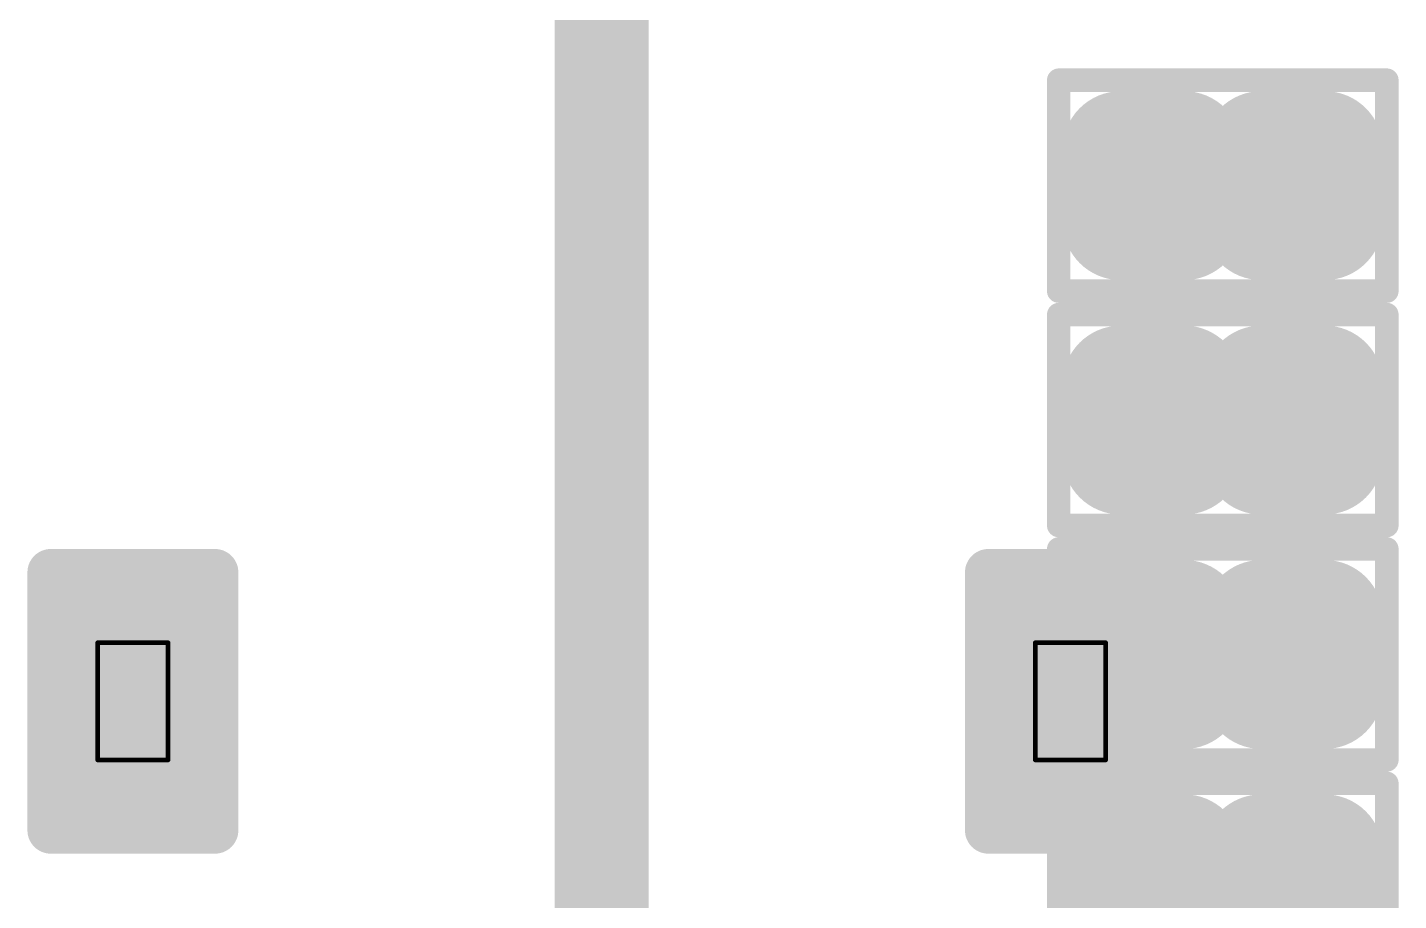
# Model space of a CAD drawing. Header units: millimetres. Extents: x 169 to 355, y 129 to 253.
# Drawn here: x 182.775 to 185.7, y 154.325 to 156.188 of the extents above; entities that cross this region are included whole.
import ezdxf

# ---------------------------------------------------------------- set-up
doc = ezdxf.new("R2010")
doc.units = ezdxf.units.MM
for name, color, linetype in [('BottomLayer', 5, 'Continuous'), ('BottomOverlay', 54, 'Continuous'), ('BottomPaste', 16, 'Continuous'), ('BottomSolder', 6, 'Continuous'), ('Mechanical1', 6, 'Continuous'), ('Mechanical15', 56, 'Continuous'), ('TopLayer', 1, 'Continuous'), ('TopPaste', 8, 'Continuous'), ('TopSolder', 216, 'Continuous')]:
    doc.layers.add(name, color=color, linetype=linetype)

# ---------------------------------------------------------------- blocks, each defined once
blk = doc.blocks.new('R01005_B_562')
at = {"layer": 'BottomLayer', "const_width": 0.0225}
for points in [[(-0.2287, 0.0775, 1), (-0.2063, 0.0775, 1)], [(-0.0937, 0.0775, 1), (-0.0712, 0.0775, 1)], [(0.0712, 0.0775, 1), (0.0937, 0.0775, 1)], [(0.2063, 0.0775, 1), (0.2287, 0.0775, 1)], [(-0.2287, -0.0775, 1), (-0.2063, -0.0775, 1)], [(-0.0937, -0.0775, 1), (-0.0712, -0.0775, 1)], [(0.0712, -0.0775, 1), (0.0937, -0.0775, 1)], [(0.2063, -0.0775, 1), (0.2287, -0.0775, 1)]]:
    blk.add_lwpolyline(points, format="xyb", close=True, dxfattribs=at)
at = {"layer": 'BottomLayer'}
for points in [[(-0.0825, -0.1), (-0.0825, 0.1), (-0.2175, -0.1), (-0.2175, 0.1)], [(0.2175, -0.1), (0.2175, 0.1), (0.0825, -0.1), (0.0825, 0.1)], [(-0.06, -0.0775), (-0.06, 0.0775), (-0.24, -0.0775), (-0.24, 0.0775)], [(0.24, -0.0775), (0.24, 0.0775), (0.06, -0.0775), (0.06, 0.0775)]]:
    blk.add_solid(points, dxfattribs=at)
at = {"layer": 'BottomPaste', "const_width": 0.0225}
for points in [[(-0.2287, 0.0775, 1), (-0.2063, 0.0775, 1)], [(-0.0937, 0.0775, 1), (-0.0712, 0.0775, 1)], [(0.0712, 0.0775, 1), (0.0937, 0.0775, 1)], [(0.2063, 0.0775, 1), (0.2287, 0.0775, 1)], [(-0.2287, -0.0775, 1), (-0.2063, -0.0775, 1)], [(-0.0937, -0.0775, 1), (-0.0712, -0.0775, 1)], [(0.0712, -0.0775, 1), (0.0937, -0.0775, 1)], [(0.2063, -0.0775, 1), (0.2287, -0.0775, 1)]]:
    blk.add_lwpolyline(points, format="xyb", close=True, dxfattribs=at)
at = {"layer": 'BottomPaste'}
for points in [[(-0.0825, -0.1), (-0.0825, 0.1), (-0.2175, -0.1), (-0.2175, 0.1)], [(0.2175, -0.1), (0.2175, 0.1), (0.0825, -0.1), (0.0825, 0.1)], [(-0.06, -0.0775), (-0.06, 0.0775), (-0.24, -0.0775), (-0.24, 0.0775)], [(0.24, -0.0775), (0.24, 0.0775), (0.06, -0.0775), (0.06, 0.0775)]]:
    blk.add_solid(points, dxfattribs=at)
at = {"layer": 'BottomSolder', "const_width": 0.1241}
for points in [[(-0.2795, 0.0775, 1), (-0.1555, 0.0775, 1)], [(-0.1445, 0.0775, 1), (-0.0204, 0.0775, 1)], [(0.0204, 0.0775, 1), (0.1445, 0.0775, 1)], [(0.1555, 0.0775, 1), (0.2795, 0.0775, 1)], [(-0.2795, -0.0775, 1), (-0.1555, -0.0775, 1)], [(-0.1445, -0.0775, 1), (-0.0204, -0.0775, 1)], [(0.0204, -0.0775, 1), (0.1445, -0.0775, 1)], [(0.1555, -0.0775, 1), (0.2795, -0.0775, 1)]]:
    blk.add_lwpolyline(points, format="xyb", close=True, dxfattribs=at)
at = {"layer": 'BottomSolder'}
for points in [[(-0.0825, -0.2016), (-0.0825, 0.2016), (-0.2175, -0.2016), (-0.2175, 0.2016)], [(0.2175, -0.2016), (0.2175, 0.2016), (0.0825, -0.2016), (0.0825, 0.2016)], [(0.0416, -0.0775), (0.0416, 0.0775), (-0.3416, -0.0775), (-0.3416, 0.0775)], [(0.3416, -0.0775), (0.3416, 0.0775), (-0.0416, -0.0775), (-0.0416, 0.0775)]]:
    blk.add_solid(points, dxfattribs=at)
at = {"layer": 'Mechanical1', "const_width": 0.05}
for points in [[(-0.1999, 0.0999), (-0.1999, -0.1001)], [(0.2001, 0.0999), (-0.1999, 0.0999)], [(0.2001, 0.0999), (0.2001, -0.1001)], [(0.2001, -0.1001), (-0.1999, -0.1001)]]:
    blk.add_lwpolyline(points, dxfattribs=at)
at = {"layer": 'Mechanical1', "const_width": 0.025}
for points in [[(-0.2124, 0.0999, 1), (-0.1874, 0.0999, 1)], [(-0.2124, 0.0999, 1), (-0.1874, 0.0999, 1)], [(0.1876, 0.0999, 1), (0.2126, 0.0999, 1)], [(0.1876, 0.0999, 1), (0.2126, 0.0999, 1)], [(-0.2124, -0.1001, 1), (-0.1874, -0.1001, 1)], [(-0.2124, -0.1001, 1), (-0.1874, -0.1001, 1)], [(0.1876, -0.1001, 1), (0.2126, -0.1001, 1)], [(0.1876, -0.1001, 1), (0.2126, -0.1001, 1)]]:
    blk.add_lwpolyline(points, format="xyb", close=True, dxfattribs=at)
at = {"layer": 'Mechanical15', "const_width": 0.05}
for points in [[(-0.35, 0.225), (-0.35, -0.225)], [(0.35, 0.225), (-0.35, 0.225)], [(0.35, 0.225), (0.35, -0.225)], [(0, 0.125), (0, -0.125)], [(0.15, 0), (-0.15, 0)], [(0.35, -0.225), (-0.35, -0.225)]]:
    blk.add_lwpolyline(points, dxfattribs=at)
at = {"layer": 'Mechanical15', "const_width": 0.025}
for points in [[(-0.3625, 0.225, 1), (-0.3375, 0.225, 1)], [(-0.3625, 0.225, 1), (-0.3375, 0.225, 1)], [(0.3375, 0.225, 1), (0.3625, 0.225, 1)], [(0.3375, 0.225, 1), (0.3625, 0.225, 1)], [(-0.0125, 0.125, 1), (0.0125, 0.125, 1)], [(-0.1625, 0, 1), (-0.1375, 0, 1)], [(0.1375, 0, 1), (0.1625, 0, 1)], [(-0.0125, -0.125, 1), (0.0125, -0.125, 1)], [(-0.3625, -0.225, 1), (-0.3375, -0.225, 1)], [(-0.3625, -0.225, 1), (-0.3375, -0.225, 1)], [(0.3375, -0.225, 1), (0.3625, -0.225, 1)], [(0.3375, -0.225, 1), (0.3625, -0.225, 1)]]:
    blk.add_lwpolyline(points, format="xyb", close=True, dxfattribs=at)
blk = doc.blocks.new('R01005_B_563')
at = {"layer": 'BottomLayer', "const_width": 0.0225}
for points in [[(-0.2287, 0.0775, 1), (-0.2063, 0.0775, 1)], [(-0.0937, 0.0775, 1), (-0.0712, 0.0775, 1)], [(0.0712, 0.0775, 1), (0.0937, 0.0775, 1)], [(0.2063, 0.0775, 1), (0.2287, 0.0775, 1)], [(-0.2287, -0.0775, 1), (-0.2063, -0.0775, 1)], [(-0.0937, -0.0775, 1), (-0.0712, -0.0775, 1)], [(0.0712, -0.0775, 1), (0.0937, -0.0775, 1)], [(0.2063, -0.0775, 1), (0.2287, -0.0775, 1)]]:
    blk.add_lwpolyline(points, format="xyb", close=True, dxfattribs=at)
at = {"layer": 'BottomLayer'}
for points in [[(-0.0825, -0.1), (-0.0825, 0.1), (-0.2175, -0.1), (-0.2175, 0.1)], [(0.2175, -0.1), (0.2175, 0.1), (0.0825, -0.1), (0.0825, 0.1)], [(-0.06, -0.0775), (-0.06, 0.0775), (-0.24, -0.0775), (-0.24, 0.0775)], [(0.24, -0.0775), (0.24, 0.0775), (0.06, -0.0775), (0.06, 0.0775)]]:
    blk.add_solid(points, dxfattribs=at)
at = {"layer": 'BottomPaste', "const_width": 0.0225}
for points in [[(-0.2287, 0.0775, 1), (-0.2063, 0.0775, 1)], [(-0.0937, 0.0775, 1), (-0.0712, 0.0775, 1)], [(0.0712, 0.0775, 1), (0.0937, 0.0775, 1)], [(0.2063, 0.0775, 1), (0.2287, 0.0775, 1)], [(-0.2287, -0.0775, 1), (-0.2063, -0.0775, 1)], [(-0.0937, -0.0775, 1), (-0.0712, -0.0775, 1)], [(0.0712, -0.0775, 1), (0.0937, -0.0775, 1)], [(0.2063, -0.0775, 1), (0.2287, -0.0775, 1)]]:
    blk.add_lwpolyline(points, format="xyb", close=True, dxfattribs=at)
at = {"layer": 'BottomPaste'}
for points in [[(-0.0825, -0.1), (-0.0825, 0.1), (-0.2175, -0.1), (-0.2175, 0.1)], [(0.2175, -0.1), (0.2175, 0.1), (0.0825, -0.1), (0.0825, 0.1)], [(-0.06, -0.0775), (-0.06, 0.0775), (-0.24, -0.0775), (-0.24, 0.0775)], [(0.24, -0.0775), (0.24, 0.0775), (0.06, -0.0775), (0.06, 0.0775)]]:
    blk.add_solid(points, dxfattribs=at)
at = {"layer": 'BottomSolder', "const_width": 0.1241}
for points in [[(-0.2795, 0.0775, 1), (-0.1555, 0.0775, 1)], [(-0.1445, 0.0775, 1), (-0.0204, 0.0775, 1)], [(0.0204, 0.0775, 1), (0.1445, 0.0775, 1)], [(0.1555, 0.0775, 1), (0.2795, 0.0775, 1)], [(-0.2795, -0.0775, 1), (-0.1555, -0.0775, 1)], [(-0.1445, -0.0775, 1), (-0.0204, -0.0775, 1)], [(0.0204, -0.0775, 1), (0.1445, -0.0775, 1)], [(0.1555, -0.0775, 1), (0.2795, -0.0775, 1)]]:
    blk.add_lwpolyline(points, format="xyb", close=True, dxfattribs=at)
at = {"layer": 'BottomSolder'}
for points in [[(-0.0825, -0.2016), (-0.0825, 0.2016), (-0.2175, -0.2016), (-0.2175, 0.2016)], [(0.2175, -0.2016), (0.2175, 0.2016), (0.0825, -0.2016), (0.0825, 0.2016)], [(0.0416, -0.0775), (0.0416, 0.0775), (-0.3416, -0.0775), (-0.3416, 0.0775)], [(0.3416, -0.0775), (0.3416, 0.0775), (-0.0416, -0.0775), (-0.0416, 0.0775)]]:
    blk.add_solid(points, dxfattribs=at)
at = {"layer": 'Mechanical1', "const_width": 0.05}
for points in [[(-0.1999, 0.0999), (-0.1999, -0.1001)], [(0.2001, 0.0999), (-0.1999, 0.0999)], [(0.2001, 0.0999), (0.2001, -0.1001)], [(0.2001, -0.1001), (-0.1999, -0.1001)]]:
    blk.add_lwpolyline(points, dxfattribs=at)
at = {"layer": 'Mechanical1', "const_width": 0.025}
for points in [[(-0.2124, 0.0999, 1), (-0.1874, 0.0999, 1)], [(-0.2124, 0.0999, 1), (-0.1874, 0.0999, 1)], [(0.1876, 0.0999, 1), (0.2126, 0.0999, 1)], [(0.1876, 0.0999, 1), (0.2126, 0.0999, 1)], [(-0.2124, -0.1001, 1), (-0.1874, -0.1001, 1)], [(-0.2124, -0.1001, 1), (-0.1874, -0.1001, 1)], [(0.1876, -0.1001, 1), (0.2126, -0.1001, 1)], [(0.1876, -0.1001, 1), (0.2126, -0.1001, 1)]]:
    blk.add_lwpolyline(points, format="xyb", close=True, dxfattribs=at)
at = {"layer": 'Mechanical15', "const_width": 0.05}
for points in [[(-0.35, 0.225), (-0.35, -0.225)], [(0.35, 0.225), (-0.35, 0.225)], [(0.35, 0.225), (0.35, -0.225)], [(0, 0.125), (0, -0.125)], [(0.15, 0), (-0.15, 0)], [(0.35, -0.225), (-0.35, -0.225)]]:
    blk.add_lwpolyline(points, dxfattribs=at)
at = {"layer": 'Mechanical15', "const_width": 0.025}
for points in [[(-0.3625, 0.225, 1), (-0.3375, 0.225, 1)], [(-0.3625, 0.225, 1), (-0.3375, 0.225, 1)], [(0.3375, 0.225, 1), (0.3625, 0.225, 1)], [(0.3375, 0.225, 1), (0.3625, 0.225, 1)], [(-0.0125, 0.125, 1), (0.0125, 0.125, 1)], [(-0.1625, 0, 1), (-0.1375, 0, 1)], [(0.1375, 0, 1), (0.1625, 0, 1)], [(-0.0125, -0.125, 1), (0.0125, -0.125, 1)], [(-0.3625, -0.225, 1), (-0.3375, -0.225, 1)], [(-0.3625, -0.225, 1), (-0.3375, -0.225, 1)], [(0.3375, -0.225, 1), (0.3625, -0.225, 1)], [(0.3375, -0.225, 1), (0.3625, -0.225, 1)]]:
    blk.add_lwpolyline(points, format="xyb", close=True, dxfattribs=at)
blk = doc.blocks.new('R01005_B_569')
at = {"layer": 'BottomLayer', "const_width": 0.0225}
for points in [[(-0.2287, 0.0775, 1), (-0.2063, 0.0775, 1)], [(-0.0937, 0.0775, 1), (-0.0712, 0.0775, 1)], [(0.0712, 0.0775, 1), (0.0937, 0.0775, 1)], [(0.2063, 0.0775, 1), (0.2287, 0.0775, 1)], [(-0.2287, -0.0775, 1), (-0.2063, -0.0775, 1)], [(-0.0937, -0.0775, 1), (-0.0712, -0.0775, 1)], [(0.0712, -0.0775, 1), (0.0937, -0.0775, 1)], [(0.2063, -0.0775, 1), (0.2287, -0.0775, 1)]]:
    blk.add_lwpolyline(points, format="xyb", close=True, dxfattribs=at)
at = {"layer": 'BottomLayer'}
for points in [[(-0.0825, -0.1), (-0.0825, 0.1), (-0.2175, -0.1), (-0.2175, 0.1)], [(0.2175, -0.1), (0.2175, 0.1), (0.0825, -0.1), (0.0825, 0.1)], [(-0.06, -0.0775), (-0.06, 0.0775), (-0.24, -0.0775), (-0.24, 0.0775)], [(0.24, -0.0775), (0.24, 0.0775), (0.06, -0.0775), (0.06, 0.0775)]]:
    blk.add_solid(points, dxfattribs=at)
at = {"layer": 'BottomPaste', "const_width": 0.0225}
for points in [[(-0.2287, 0.0775, 1), (-0.2063, 0.0775, 1)], [(-0.0937, 0.0775, 1), (-0.0712, 0.0775, 1)], [(0.0712, 0.0775, 1), (0.0937, 0.0775, 1)], [(0.2063, 0.0775, 1), (0.2287, 0.0775, 1)], [(-0.2287, -0.0775, 1), (-0.2063, -0.0775, 1)], [(-0.0937, -0.0775, 1), (-0.0712, -0.0775, 1)], [(0.0712, -0.0775, 1), (0.0937, -0.0775, 1)], [(0.2063, -0.0775, 1), (0.2287, -0.0775, 1)]]:
    blk.add_lwpolyline(points, format="xyb", close=True, dxfattribs=at)
at = {"layer": 'BottomPaste'}
for points in [[(-0.0825, -0.1), (-0.0825, 0.1), (-0.2175, -0.1), (-0.2175, 0.1)], [(0.2175, -0.1), (0.2175, 0.1), (0.0825, -0.1), (0.0825, 0.1)], [(-0.06, -0.0775), (-0.06, 0.0775), (-0.24, -0.0775), (-0.24, 0.0775)], [(0.24, -0.0775), (0.24, 0.0775), (0.06, -0.0775), (0.06, 0.0775)]]:
    blk.add_solid(points, dxfattribs=at)
at = {"layer": 'BottomSolder', "const_width": 0.1241}
for points in [[(-0.2795, 0.0775, 1), (-0.1555, 0.0775, 1)], [(-0.1445, 0.0775, 1), (-0.0204, 0.0775, 1)], [(0.0204, 0.0775, 1), (0.1445, 0.0775, 1)], [(0.1555, 0.0775, 1), (0.2795, 0.0775, 1)], [(-0.2795, -0.0775, 1), (-0.1555, -0.0775, 1)], [(-0.1445, -0.0775, 1), (-0.0204, -0.0775, 1)], [(0.0204, -0.0775, 1), (0.1445, -0.0775, 1)], [(0.1555, -0.0775, 1), (0.2795, -0.0775, 1)]]:
    blk.add_lwpolyline(points, format="xyb", close=True, dxfattribs=at)
at = {"layer": 'BottomSolder'}
for points in [[(-0.0825, -0.2016), (-0.0825, 0.2016), (-0.2175, -0.2016), (-0.2175, 0.2016)], [(0.2175, -0.2016), (0.2175, 0.2016), (0.0825, -0.2016), (0.0825, 0.2016)], [(0.0416, -0.0775), (0.0416, 0.0775), (-0.3416, -0.0775), (-0.3416, 0.0775)], [(0.3416, -0.0775), (0.3416, 0.0775), (-0.0416, -0.0775), (-0.0416, 0.0775)]]:
    blk.add_solid(points, dxfattribs=at)
at = {"layer": 'Mechanical1', "const_width": 0.05}
for points in [[(-0.1999, 0.0999), (-0.1999, -0.1001)], [(0.2001, 0.0999), (-0.1999, 0.0999)], [(0.2001, 0.0999), (0.2001, -0.1001)], [(0.2001, -0.1001), (-0.1999, -0.1001)]]:
    blk.add_lwpolyline(points, dxfattribs=at)
at = {"layer": 'Mechanical1', "const_width": 0.025}
for points in [[(-0.2124, 0.0999, 1), (-0.1874, 0.0999, 1)], [(-0.2124, 0.0999, 1), (-0.1874, 0.0999, 1)], [(0.1876, 0.0999, 1), (0.2126, 0.0999, 1)], [(0.1876, 0.0999, 1), (0.2126, 0.0999, 1)], [(-0.2124, -0.1001, 1), (-0.1874, -0.1001, 1)], [(-0.2124, -0.1001, 1), (-0.1874, -0.1001, 1)], [(0.1876, -0.1001, 1), (0.2126, -0.1001, 1)], [(0.1876, -0.1001, 1), (0.2126, -0.1001, 1)]]:
    blk.add_lwpolyline(points, format="xyb", close=True, dxfattribs=at)
at = {"layer": 'Mechanical15', "const_width": 0.05}
for points in [[(-0.35, 0.225), (-0.35, -0.225)], [(0.35, 0.225), (-0.35, 0.225)], [(0.35, 0.225), (0.35, -0.225)], [(0, 0.125), (0, -0.125)], [(0.15, 0), (-0.15, 0)], [(0.35, -0.225), (-0.35, -0.225)]]:
    blk.add_lwpolyline(points, dxfattribs=at)
at = {"layer": 'Mechanical15', "const_width": 0.025}
for points in [[(-0.3625, 0.225, 1), (-0.3375, 0.225, 1)], [(-0.3625, 0.225, 1), (-0.3375, 0.225, 1)], [(0.3375, 0.225, 1), (0.3625, 0.225, 1)], [(0.3375, 0.225, 1), (0.3625, 0.225, 1)], [(-0.0125, 0.125, 1), (0.0125, 0.125, 1)], [(-0.1625, 0, 1), (-0.1375, 0, 1)], [(0.1375, 0, 1), (0.1625, 0, 1)], [(-0.0125, -0.125, 1), (0.0125, -0.125, 1)], [(-0.3625, -0.225, 1), (-0.3375, -0.225, 1)], [(-0.3625, -0.225, 1), (-0.3375, -0.225, 1)], [(0.3375, -0.225, 1), (0.3625, -0.225, 1)], [(0.3375, -0.225, 1), (0.3625, -0.225, 1)]]:
    blk.add_lwpolyline(points, format="xyb", close=True, dxfattribs=at)
blk = doc.blocks.new('R01005_B_578')
at = {"layer": 'BottomLayer', "const_width": 0.0225}
for points in [[(-0.2287, 0.0775, 1), (-0.2063, 0.0775, 1)], [(-0.0937, 0.0775, 1), (-0.0712, 0.0775, 1)], [(0.0712, 0.0775, 1), (0.0937, 0.0775, 1)], [(0.2063, 0.0775, 1), (0.2287, 0.0775, 1)], [(-0.2287, -0.0775, 1), (-0.2063, -0.0775, 1)], [(-0.0937, -0.0775, 1), (-0.0712, -0.0775, 1)], [(0.0712, -0.0775, 1), (0.0937, -0.0775, 1)], [(0.2063, -0.0775, 1), (0.2287, -0.0775, 1)]]:
    blk.add_lwpolyline(points, format="xyb", close=True, dxfattribs=at)
at = {"layer": 'BottomLayer'}
for points in [[(-0.0825, -0.1), (-0.0825, 0.1), (-0.2175, -0.1), (-0.2175, 0.1)], [(0.2175, -0.1), (0.2175, 0.1), (0.0825, -0.1), (0.0825, 0.1)], [(-0.06, -0.0775), (-0.06, 0.0775), (-0.24, -0.0775), (-0.24, 0.0775)], [(0.24, -0.0775), (0.24, 0.0775), (0.06, -0.0775), (0.06, 0.0775)]]:
    blk.add_solid(points, dxfattribs=at)
at = {"layer": 'BottomPaste', "const_width": 0.0225}
for points in [[(-0.2287, 0.0775, 1), (-0.2063, 0.0775, 1)], [(-0.0937, 0.0775, 1), (-0.0712, 0.0775, 1)], [(0.0712, 0.0775, 1), (0.0937, 0.0775, 1)], [(0.2063, 0.0775, 1), (0.2287, 0.0775, 1)], [(-0.2287, -0.0775, 1), (-0.2063, -0.0775, 1)], [(-0.0937, -0.0775, 1), (-0.0712, -0.0775, 1)], [(0.0712, -0.0775, 1), (0.0937, -0.0775, 1)], [(0.2063, -0.0775, 1), (0.2287, -0.0775, 1)]]:
    blk.add_lwpolyline(points, format="xyb", close=True, dxfattribs=at)
at = {"layer": 'BottomPaste'}
for points in [[(-0.0825, -0.1), (-0.0825, 0.1), (-0.2175, -0.1), (-0.2175, 0.1)], [(0.2175, -0.1), (0.2175, 0.1), (0.0825, -0.1), (0.0825, 0.1)], [(-0.06, -0.0775), (-0.06, 0.0775), (-0.24, -0.0775), (-0.24, 0.0775)], [(0.24, -0.0775), (0.24, 0.0775), (0.06, -0.0775), (0.06, 0.0775)]]:
    blk.add_solid(points, dxfattribs=at)
at = {"layer": 'BottomSolder', "const_width": 0.1241}
for points in [[(-0.2795, 0.0775, 1), (-0.1555, 0.0775, 1)], [(-0.1445, 0.0775, 1), (-0.0204, 0.0775, 1)], [(0.0204, 0.0775, 1), (0.1445, 0.0775, 1)], [(0.1555, 0.0775, 1), (0.2795, 0.0775, 1)], [(-0.2795, -0.0775, 1), (-0.1555, -0.0775, 1)], [(-0.1445, -0.0775, 1), (-0.0204, -0.0775, 1)], [(0.0204, -0.0775, 1), (0.1445, -0.0775, 1)], [(0.1555, -0.0775, 1), (0.2795, -0.0775, 1)]]:
    blk.add_lwpolyline(points, format="xyb", close=True, dxfattribs=at)
at = {"layer": 'BottomSolder'}
for points in [[(-0.0825, -0.2016), (-0.0825, 0.2016), (-0.2175, -0.2016), (-0.2175, 0.2016)], [(0.2175, -0.2016), (0.2175, 0.2016), (0.0825, -0.2016), (0.0825, 0.2016)], [(0.0416, -0.0775), (0.0416, 0.0775), (-0.3416, -0.0775), (-0.3416, 0.0775)], [(0.3416, -0.0775), (0.3416, 0.0775), (-0.0416, -0.0775), (-0.0416, 0.0775)]]:
    blk.add_solid(points, dxfattribs=at)
at = {"layer": 'Mechanical1', "const_width": 0.05}
for points in [[(-0.1999, 0.0999), (-0.1999, -0.1001)], [(0.2001, 0.0999), (-0.1999, 0.0999)], [(0.2001, 0.0999), (0.2001, -0.1001)], [(0.2001, -0.1001), (-0.1999, -0.1001)]]:
    blk.add_lwpolyline(points, dxfattribs=at)
at = {"layer": 'Mechanical1', "const_width": 0.025}
for points in [[(-0.2124, 0.0999, 1), (-0.1874, 0.0999, 1)], [(-0.2124, 0.0999, 1), (-0.1874, 0.0999, 1)], [(0.1876, 0.0999, 1), (0.2126, 0.0999, 1)], [(0.1876, 0.0999, 1), (0.2126, 0.0999, 1)], [(-0.2124, -0.1001, 1), (-0.1874, -0.1001, 1)], [(-0.2124, -0.1001, 1), (-0.1874, -0.1001, 1)], [(0.1876, -0.1001, 1), (0.2126, -0.1001, 1)], [(0.1876, -0.1001, 1), (0.2126, -0.1001, 1)]]:
    blk.add_lwpolyline(points, format="xyb", close=True, dxfattribs=at)
at = {"layer": 'Mechanical15', "const_width": 0.05}
for points in [[(-0.35, 0.225), (-0.35, -0.225)], [(0.35, 0.225), (-0.35, 0.225)], [(0.35, 0.225), (0.35, -0.225)], [(0, 0.125), (0, -0.125)], [(0.15, 0), (-0.15, 0)], [(0.35, -0.225), (-0.35, -0.225)]]:
    blk.add_lwpolyline(points, dxfattribs=at)
at = {"layer": 'Mechanical15', "const_width": 0.025}
for points in [[(-0.3625, 0.225, 1), (-0.3375, 0.225, 1)], [(-0.3625, 0.225, 1), (-0.3375, 0.225, 1)], [(0.3375, 0.225, 1), (0.3625, 0.225, 1)], [(0.3375, 0.225, 1), (0.3625, 0.225, 1)], [(-0.0125, 0.125, 1), (0.0125, 0.125, 1)], [(-0.1625, 0, 1), (-0.1375, 0, 1)], [(0.1375, 0, 1), (0.1625, 0, 1)], [(-0.0125, -0.125, 1), (0.0125, -0.125, 1)], [(-0.3625, -0.225, 1), (-0.3375, -0.225, 1)], [(-0.3625, -0.225, 1), (-0.3375, -0.225, 1)], [(0.3375, -0.225, 1), (0.3625, -0.225, 1)], [(0.3375, -0.225, 1), (0.3625, -0.225, 1)]]:
    blk.add_lwpolyline(points, format="xyb", close=True, dxfattribs=at)
blk = doc.blocks.new('R03015_1395')
at = {"layer": 'Mechanical1'}
for points, const_width in [([(-0.1499, 0.0751), (0.15, 0.0751)], 0.05), ([(-0.1499, 0.0751), (-0.1499, -0.0749)], 0.05), ([(0.15, 0.0751), (0.15, -0.0749)], 0.05), ([(-0.125, 0.075), (0.125, 0.075)], 0.01), ([(-0.125, 0.075), (-0.125, -0.075)], 0.01), ([(0.125, 0.075), (0.125, -0.075)], 0.01), ([(-0.1499, -0.0749), (0.15, -0.0749)], 0.05), ([(-0.125, -0.075), (0.125, -0.075)], 0.01)]:
    blk.add_lwpolyline(points, dxfattribs=dict(at, const_width=const_width))
for points, const_width in [([(-0.1624, 0.0751, 1), (-0.1374, 0.0751, 1)], 0.025), ([(-0.1624, 0.0751, 1), (-0.1374, 0.0751, 1)], 0.025), ([(0.1375, 0.0751, 1), (0.1625, 0.0751, 1)], 0.025), ([(0.1375, 0.0751, 1), (0.1625, 0.0751, 1)], 0.025), ([(-0.1275, 0.075, 1), (-0.1225, 0.075, 1)], 0.005), ([(-0.1275, 0.075, 1), (-0.1225, 0.075, 1)], 0.005), ([(0.1225, 0.075, 1), (0.1275, 0.075, 1)], 0.005), ([(0.1225, 0.075, 1), (0.1275, 0.075, 1)], 0.005), ([(-0.1624, -0.0749, 1), (-0.1374, -0.0749, 1)], 0.025), ([(-0.1624, -0.0749, 1), (-0.1374, -0.0749, 1)], 0.025), ([(0.1375, -0.0749, 1), (0.1625, -0.0749, 1)], 0.025), ([(0.1375, -0.0749, 1), (0.1625, -0.0749, 1)], 0.025), ([(-0.1275, -0.075, 1), (-0.1225, -0.075, 1)], 0.005), ([(-0.1275, -0.075, 1), (-0.1225, -0.075, 1)], 0.005), ([(0.1225, -0.075, 1), (0.1275, -0.075, 1)], 0.005), ([(0.1225, -0.075, 1), (0.1275, -0.075, 1)], 0.005)]:
    blk.add_lwpolyline(points, format="xyb", close=True, dxfattribs=dict(at, const_width=const_width))
at = {"layer": 'Mechanical15', "const_width": 0.1}
for points in [[(-0.275, 0.175), (0.275, 0.175)], [(-0.275, 0.175), (-0.275, -0.175)], [(0.275, 0.175), (0.275, -0.175)], [(-0.275, -0.175), (0.275, -0.175)]]:
    blk.add_lwpolyline(points, dxfattribs=at)
at = {"layer": 'Mechanical15', "const_width": 0.05}
for points in [[(-0.3, 0.175, 1), (-0.25, 0.175, 1)], [(-0.3, 0.175, 1), (-0.25, 0.175, 1)], [(0.25, 0.175, 1), (0.3, 0.175, 1)], [(0.25, 0.175, 1), (0.3, 0.175, 1)], [(-0.3, -0.175, 1), (-0.25, -0.175, 1)], [(-0.3, -0.175, 1), (-0.25, -0.175, 1)], [(0.25, -0.175, 1), (0.3, -0.175, 1)], [(0.25, -0.175, 1), (0.3, -0.175, 1)]]:
    blk.add_lwpolyline(points, format="xyb", close=True, dxfattribs=at)
at = {"layer": 'TopLayer', "const_width": 0.025}
for points in [[(-0.1575, 0.05, 1), (-0.1325, 0.05, 1)], [(-0.1075, 0.05, 1), (-0.0825, 0.05, 1)], [(0.0825, 0.05, 1), (0.1075, 0.05, 1)], [(0.1325, 0.05, 1), (0.1575, 0.05, 1)], [(-0.1575, -0.05, 1), (-0.1325, -0.05, 1)], [(-0.1075, -0.05, 1), (-0.0825, -0.05, 1)], [(0.0825, -0.05, 1), (0.1075, -0.05, 1)], [(0.1325, -0.05, 1), (0.1575, -0.05, 1)]]:
    blk.add_lwpolyline(points, format="xyb", close=True, dxfattribs=at)
at = {"layer": 'TopLayer'}
for points in [[(-0.145, 0.075), (-0.145, -0.075), (-0.095, 0.075), (-0.095, -0.075)], [(0.095, 0.075), (0.095, -0.075), (0.145, 0.075), (0.145, -0.075)], [(-0.17, 0.05), (-0.17, -0.05), (-0.07, 0.05), (-0.07, -0.05)], [(0.07, 0.05), (0.07, -0.05), (0.17, 0.05), (0.17, -0.05)]]:
    blk.add_solid(points, dxfattribs=at)
at = {"layer": 'TopPaste', "const_width": 0.025}
for points in [[(-0.1575, 0.05, 1), (-0.1325, 0.05, 1)], [(-0.1075, 0.05, 1), (-0.0825, 0.05, 1)], [(0.0825, 0.05, 1), (0.1075, 0.05, 1)], [(0.1325, 0.05, 1), (0.1575, 0.05, 1)], [(-0.1575, -0.05, 1), (-0.1325, -0.05, 1)], [(-0.1075, -0.05, 1), (-0.0825, -0.05, 1)], [(0.0825, -0.05, 1), (0.1075, -0.05, 1)], [(0.1325, -0.05, 1), (0.1575, -0.05, 1)]]:
    blk.add_lwpolyline(points, format="xyb", close=True, dxfattribs=at)
at = {"layer": 'TopPaste'}
for points in [[(-0.145, 0.075), (-0.145, -0.075), (-0.095, 0.075), (-0.095, -0.075)], [(0.095, 0.075), (0.095, -0.075), (0.145, 0.075), (0.145, -0.075)], [(-0.17, 0.05), (-0.17, -0.05), (-0.07, 0.05), (-0.07, -0.05)], [(0.07, 0.05), (0.07, -0.05), (0.17, 0.05), (0.17, -0.05)]]:
    blk.add_solid(points, dxfattribs=at)
at = {"layer": 'TopSolder', "const_width": 0.1266}
for points in [[(-0.2083, 0.05, 1), (-0.0817, 0.05, 1)], [(-0.1583, 0.05, 1), (-0.0317, 0.05, 1)], [(0.0317, 0.05, 1), (0.1583, 0.05, 1)], [(0.0817, 0.05, 1), (0.2083, 0.05, 1)], [(-0.2083, -0.05, 1), (-0.0817, -0.05, 1)], [(-0.1583, -0.05, 1), (-0.0317, -0.05, 1)], [(0.0317, -0.05, 1), (0.1583, -0.05, 1)], [(0.0817, -0.05, 1), (0.2083, -0.05, 1)]]:
    blk.add_lwpolyline(points, format="xyb", close=True, dxfattribs=at)
at = {"layer": 'TopSolder'}
for points in [[(-0.145, 0.1766), (-0.145, -0.1766), (-0.095, 0.1766), (-0.095, -0.1766)], [(0.095, 0.1766), (0.095, -0.1766), (0.145, 0.1766), (0.145, -0.1766)], [(-0.2716, 0.05), (-0.2716, -0.05), (0.0316, 0.05), (0.0316, -0.05)], [(-0.0316, 0.05), (-0.0316, -0.05), (0.2716, 0.05), (0.2716, -0.05)]]:
    blk.add_solid(points, dxfattribs=at)
blk = doc.blocks.new('R03015_1396')
at = {"layer": 'Mechanical1'}
for points, const_width in [([(-0.1499, 0.0751), (0.15, 0.0751)], 0.05), ([(-0.1499, 0.0751), (-0.1499, -0.0749)], 0.05), ([(0.15, 0.0751), (0.15, -0.0749)], 0.05), ([(-0.125, 0.075), (0.125, 0.075)], 0.01), ([(-0.125, 0.075), (-0.125, -0.075)], 0.01), ([(0.125, 0.075), (0.125, -0.075)], 0.01), ([(-0.1499, -0.0749), (0.15, -0.0749)], 0.05), ([(-0.125, -0.075), (0.125, -0.075)], 0.01)]:
    blk.add_lwpolyline(points, dxfattribs=dict(at, const_width=const_width))
for points, const_width in [([(-0.1624, 0.0751, 1), (-0.1374, 0.0751, 1)], 0.025), ([(-0.1624, 0.0751, 1), (-0.1374, 0.0751, 1)], 0.025), ([(0.1375, 0.0751, 1), (0.1625, 0.0751, 1)], 0.025), ([(0.1375, 0.0751, 1), (0.1625, 0.0751, 1)], 0.025), ([(-0.1275, 0.075, 1), (-0.1225, 0.075, 1)], 0.005), ([(-0.1275, 0.075, 1), (-0.1225, 0.075, 1)], 0.005), ([(0.1225, 0.075, 1), (0.1275, 0.075, 1)], 0.005), ([(0.1225, 0.075, 1), (0.1275, 0.075, 1)], 0.005), ([(-0.1624, -0.0749, 1), (-0.1374, -0.0749, 1)], 0.025), ([(-0.1624, -0.0749, 1), (-0.1374, -0.0749, 1)], 0.025), ([(0.1375, -0.0749, 1), (0.1625, -0.0749, 1)], 0.025), ([(0.1375, -0.0749, 1), (0.1625, -0.0749, 1)], 0.025), ([(-0.1275, -0.075, 1), (-0.1225, -0.075, 1)], 0.005), ([(-0.1275, -0.075, 1), (-0.1225, -0.075, 1)], 0.005), ([(0.1225, -0.075, 1), (0.1275, -0.075, 1)], 0.005), ([(0.1225, -0.075, 1), (0.1275, -0.075, 1)], 0.005)]:
    blk.add_lwpolyline(points, format="xyb", close=True, dxfattribs=dict(at, const_width=const_width))
at = {"layer": 'Mechanical15', "const_width": 0.1}
for points in [[(-0.275, 0.175), (0.275, 0.175)], [(-0.275, 0.175), (-0.275, -0.175)], [(0.275, 0.175), (0.275, -0.175)], [(-0.275, -0.175), (0.275, -0.175)]]:
    blk.add_lwpolyline(points, dxfattribs=at)
at = {"layer": 'Mechanical15', "const_width": 0.05}
for points in [[(-0.3, 0.175, 1), (-0.25, 0.175, 1)], [(-0.3, 0.175, 1), (-0.25, 0.175, 1)], [(0.25, 0.175, 1), (0.3, 0.175, 1)], [(0.25, 0.175, 1), (0.3, 0.175, 1)], [(-0.3, -0.175, 1), (-0.25, -0.175, 1)], [(-0.3, -0.175, 1), (-0.25, -0.175, 1)], [(0.25, -0.175, 1), (0.3, -0.175, 1)], [(0.25, -0.175, 1), (0.3, -0.175, 1)]]:
    blk.add_lwpolyline(points, format="xyb", close=True, dxfattribs=at)
at = {"layer": 'TopLayer', "const_width": 0.025}
for points in [[(-0.1575, 0.05, 1), (-0.1325, 0.05, 1)], [(-0.1075, 0.05, 1), (-0.0825, 0.05, 1)], [(0.0825, 0.05, 1), (0.1075, 0.05, 1)], [(0.1325, 0.05, 1), (0.1575, 0.05, 1)], [(-0.1575, -0.05, 1), (-0.1325, -0.05, 1)], [(-0.1075, -0.05, 1), (-0.0825, -0.05, 1)], [(0.0825, -0.05, 1), (0.1075, -0.05, 1)], [(0.1325, -0.05, 1), (0.1575, -0.05, 1)]]:
    blk.add_lwpolyline(points, format="xyb", close=True, dxfattribs=at)
at = {"layer": 'TopLayer'}
for points in [[(-0.145, 0.075), (-0.145, -0.075), (-0.095, 0.075), (-0.095, -0.075)], [(0.095, 0.075), (0.095, -0.075), (0.145, 0.075), (0.145, -0.075)], [(-0.17, 0.05), (-0.17, -0.05), (-0.07, 0.05), (-0.07, -0.05)], [(0.07, 0.05), (0.07, -0.05), (0.17, 0.05), (0.17, -0.05)]]:
    blk.add_solid(points, dxfattribs=at)
at = {"layer": 'TopPaste', "const_width": 0.025}
for points in [[(-0.1575, 0.05, 1), (-0.1325, 0.05, 1)], [(-0.1075, 0.05, 1), (-0.0825, 0.05, 1)], [(0.0825, 0.05, 1), (0.1075, 0.05, 1)], [(0.1325, 0.05, 1), (0.1575, 0.05, 1)], [(-0.1575, -0.05, 1), (-0.1325, -0.05, 1)], [(-0.1075, -0.05, 1), (-0.0825, -0.05, 1)], [(0.0825, -0.05, 1), (0.1075, -0.05, 1)], [(0.1325, -0.05, 1), (0.1575, -0.05, 1)]]:
    blk.add_lwpolyline(points, format="xyb", close=True, dxfattribs=at)
at = {"layer": 'TopPaste'}
for points in [[(-0.145, 0.075), (-0.145, -0.075), (-0.095, 0.075), (-0.095, -0.075)], [(0.095, 0.075), (0.095, -0.075), (0.145, 0.075), (0.145, -0.075)], [(-0.17, 0.05), (-0.17, -0.05), (-0.07, 0.05), (-0.07, -0.05)], [(0.07, 0.05), (0.07, -0.05), (0.17, 0.05), (0.17, -0.05)]]:
    blk.add_solid(points, dxfattribs=at)
at = {"layer": 'TopSolder', "const_width": 0.1266}
for points in [[(-0.2083, 0.05, 1), (-0.0817, 0.05, 1)], [(-0.1583, 0.05, 1), (-0.0317, 0.05, 1)], [(0.0317, 0.05, 1), (0.1583, 0.05, 1)], [(0.0817, 0.05, 1), (0.2083, 0.05, 1)], [(-0.2083, -0.05, 1), (-0.0817, -0.05, 1)], [(-0.1583, -0.05, 1), (-0.0317, -0.05, 1)], [(0.0317, -0.05, 1), (0.1583, -0.05, 1)], [(0.0817, -0.05, 1), (0.2083, -0.05, 1)]]:
    blk.add_lwpolyline(points, format="xyb", close=True, dxfattribs=at)
at = {"layer": 'TopSolder'}
for points in [[(-0.145, 0.1766), (-0.145, -0.1766), (-0.095, 0.1766), (-0.095, -0.1766)], [(0.095, 0.1766), (0.095, -0.1766), (0.145, 0.1766), (0.145, -0.1766)], [(-0.2716, 0.05), (-0.2716, -0.05), (0.0316, 0.05), (0.0316, -0.05)], [(-0.0316, 0.05), (-0.0316, -0.05), (0.2716, 0.05), (0.2716, -0.05)]]:
    blk.add_solid(points, dxfattribs=at)

msp = doc.modelspace()

# ---------------------------------------------------------------- linework, layer by layer
at = {"layer": 'BottomOverlay', "const_width": 0.2}
msp.add_lwpolyline([(184, 137), (184, 165)], dxfattribs=at)

# ---------------------------------------------------------------- block references
for name, p, rotation in [('R01005_B_563', (185.325, 155.85), 180), ('R01005_B_562', (185.325, 155.35), 180), ('R01005_B_569', (185.325, 154.85), 180), ('R03015_1396', (183, 154.75), 90), ('R03015_1395', (185, 154.75), 90), ('R01005_B_578', (185.325, 154.35), 180)]:
    msp.add_blockref(name, p, dxfattribs=dict(rotation=rotation))

doc.saveas('drawing.dxf')
